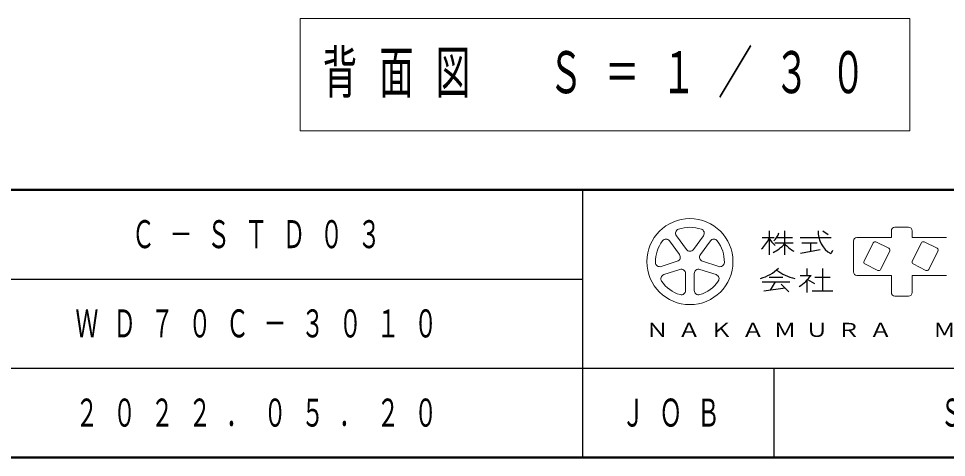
# Model space of a CAD drawing. Units: millimetres on the paper. Extents: x -385 to 0, y 0 to 267.
# Drawn here: x -114.2 to -41.5, y 0 to 34.4 of the extents above; entities that cross this region are included whole.
import ezdxf

# ---------------------------------------------------------------- set-up
doc = ezdxf.new("R2010")
doc.units = ezdxf.units.MM
doc.layers.add('LY_1', color=7, linetype='Continuous', lineweight=13)
doc.layers.add('LY_2', color=7, linetype='Continuous', lineweight=13)
doc.styles.add('ＭＳ ゴシック', font='')
doc.styles.get('ＭＳ ゴシック').set_extended_font_data('MS Gothic')

msp = doc.modelspace()

# ---------------------------------------------------------------- linework, layer by layer
at = {"layer": 'LY_1'}
for p, q in [((-92.122, 34.437), (-92.122, 25.637)), ((-44.322, 34.437), (-92.122, 34.437)), ((-44.322, 25.637), (-44.322, 34.437)), ((-92.122, 25.637), (-44.322, 25.637))]:
    msp.add_line(p, q, dxfattribs=at)
at = {"layer": 'LY_2', "lineweight": 50}
for p, q in [((-385, 21), (0, 21)), ((-385, 0), (0, 0))]:
    msp.add_line(p, q, dxfattribs=at)
at = {"layer": 'LY_2', "color": 211, "lineweight": 25}
for p, q in [((-70, 21), (-70, 0)), ((-187.5, 14), (-70, 14)), ((-242.5, 7), (0, 7))]:
    msp.add_line(p, q, dxfattribs=at)
at = {"layer": 'LY_2', "lineweight": 25}
for p, q in [((-55.361, 17.793), (-55.361, 15.903)), ((-54.146, 17.793), (-54.146, 15.903)), ((-50.719, 17.467), (-51.16, 17.761)), ((-55.901, 17.253), (-54.956, 17.253)), ((-54.915, 16.848), (-53.471, 16.848)), ((-54.769, 17.253), (-53.525, 17.253)), ((-52.931, 17.253), (-50.501, 17.253)), ((-52.796, 16.848), (-51.581, 16.848)), ((-52.121, 16.848), (-52.121, 16.173)), ((-52.889, 16.02), (-51.353, 16.327)), ((-52.391, 14.823), (-52.391, 14.283)), ((-51.176, 14.823), (-51.176, 13.068)), ((-55.361, 14.148), (-54.281, 14.148)), ((-52.931, 14.283), (-52.051, 14.283)), ((-52.391, 13.91), (-52.391, 12.933)), ((-52.34, 13.96), (-51.796, 13.646)), ((-51.783, 14.148), (-50.568, 14.148)), ((-55.901, 13.784), (-53.741, 13.784)), ((-55.765, 13.067), (-54.113, 13.304)), ((-54.899, 13.784), (-55.289, 13.136)), ((-54.416, 13.607), (-53.81, 13.001)), ((-51.986, 13.068), (-50.366, 13.068)), ((-55, 7), (-55, 0))]:
    msp.add_line(p, q, dxfattribs=at)
at = {"layer": 'LY_2'}
for p, q in [((-45.776, 17.793), (-45.776, 17.253)), ((-45.506, 18.063), (-44.426, 18.063)), ((-44.156, 17.793), (-44.156, 17.253)), ((-62.39, 15.917), (-63.175, 16.997)), ((-62.629, 17.393), (-61.844, 16.313)), ((-61.298, 16.313), (-60.513, 17.393)), ((-59.967, 16.997), (-60.752, 15.917)), ((-48.746, 16.983), (-48.746, 14.553)), ((-48.476, 17.253), (-45.776, 17.253)), ((-47.198, 16.838), (-47.918, 15.4)), ((-45.975, 16.408), (-46.981, 16.911)), ((-44.156, 17.253), (-41.456, 17.253)), ((-43.418, 16.838), (-44.138, 15.4)), ((-42.195, 16.408), (-43.201, 16.911)), ((-46.622, 14.752), (-45.902, 16.19)), ((-42.842, 14.752), (-42.122, 16.19)), ((-63.828, 14.985), (-62.559, 15.397)), ((-60.583, 15.397), (-59.313, 14.985)), ((-62.35, 14.755), (-63.62, 14.343)), ((-59.522, 14.343), (-60.792, 14.755)), ((-47.845, 15.183), (-46.839, 14.68)), ((-44.065, 15.183), (-43.059, 14.68)), ((-61.908, 13.099), (-61.908, 14.434)), ((-61.233, 14.434), (-61.233, 13.099)), ((-48.476, 14.283), (-45.776, 14.283)), ((-45.776, 14.283), (-45.776, 12.933)), ((-44.156, 14.283), (-41.456, 14.283)), ((-44.156, 14.283), (-44.156, 12.933)), ((-45.506, 12.663), (-44.426, 12.663))]:
    msp.add_line(p, q, dxfattribs=at)
msp.add_circle((-61.571, 15.363), 3.375, dxfattribs=at)
for centre, radius, start, end in [((-62.356, 17.592), 0.338, 109.39847, 215.99997), ((-61.571, 15.363), 2.7, 70.60155, 109.39847), ((-60.786, 17.592), 0.338, 324, 70.60155), ((-45.506, 17.793), 0.27, 89.99998, 179.99996), ((-44.426, 17.793), 0.27, 0, 89.99998), ((-61.571, 15.363), 2.7, 142.60154, 181.39846), ((-63.448, 16.798), 0.338, 35.99999, 142.60154), ((-59.694, 16.798), 0.338, 37.39846, 143.99995), ((-61.571, 15.363), 2.7, 358.60155, 37.39847), ((-48.476, 16.983), 0.27, 89.99998, 179.99996), ((-47.054, 16.766), 0.162, 63.43492, 153.43499), ((-43.274, 16.766), 0.162, 63.43492, 153.43499), ((-61.571, 16.512), 0.338, 215.99998, 324), ((-46.047, 16.263), 0.162, 333.4349, 63.43487), ((-42.267, 16.263), 0.162, 333.4349, 63.43487), ((-63.933, 15.306), 0.338, 181.39848, 287.99997), ((-62.663, 15.718), 0.338, 287.99998, 35.99999), ((-60.479, 15.718), 0.338, 143.99996, 251.99999), ((-59.209, 15.306), 0.338, 252.00001, 358.60156), ((-47.773, 15.328), 0.162, 153.43495, 243.43485), ((-43.993, 15.328), 0.162, 153.43495, 243.43485), ((-62.246, 14.434), 0.338, 359.99997, 107.99999), ((-60.896, 14.434), 0.338, 71.99997, 179.99999), ((-48.476, 14.553), 0.27, 179.99998, 270.00002), ((-46.766, 14.825), 0.162, 243.43498, 333.43496), ((-42.986, 14.825), 0.162, 243.43498, 333.43496), ((-63.516, 14.022), 0.338, 107.99999, 214.60154), ((-61.571, 15.363), 2.7, 214.60156, 253.39848), ((-61.571, 15.363), 2.7, 286.60155, 325.39847), ((-59.626, 14.022), 0.338, 325.39847, 71.99996), ((-62.246, 13.099), 0.338, 253.39847, 359.99997), ((-60.896, 13.099), 0.338, 179.99999, 286.60154), ((-45.506, 12.933), 0.27, 179.99998, 270.00002), ((-44.426, 12.933), 0.27, 270.00002, 0)]:
    msp.add_arc(centre, radius, start, end, dxfattribs=at)
at = {"layer": 'LY_2', "lineweight": 25}
for centre, radius, start, end in [((-56.002, 18.047), 1.467, 313.72108, 343.54317), ((-49.563, 17.694), 1.953, 177.09472, 240.51891), ((-57.466, 18.084), 2.285, 311.36185, 337.13638), ((-53.383, 18.427), 2.345, 212.50346, 230.00631), ((-56.374, 18.818), 3.034, 295.86917, 317.23867), ((-51.918, 18.818), 3.034, 222.76131, 240.10806), ((-51.54, 16.805), 1.299, 321.42112, 334.8249), ((-56.898, 17.257), 3.32, 285.11261, 313.40619), ((-52.77, 17.194), 3.192, 231.17281, 259.75506), ((-55.66, 17.226), 4.657, 304.87257, 320.80411)]:
    msp.add_arc(centre, radius, start, end, dxfattribs=at)

# ---------------------------------------------------------------- texts
at = {"layer": 'LY_1', "attachment_point": 5, "style": 'ＭＳ ゴシック'}
for s, insert, char_height in [('\\T1.64;\\W0.6;背面図\u3000Ｓ＝１／３０', (-68.222, 30.037), 3.299), ('\\T1.64;\\W0.6;Ｃ－ＳＴＤ０３', (-95, 17.5), 2.199), ('\\T1.64;\\W0.6;ＷＤ７０Ｃ－３０１０', (-95, 10.5), 2.199), ('\\T1.64;\\W0.6;２０２２．０５．２０', (-95, 3.5), 2.199), ('\\T1.64;\\W0.6;ＳＴＤ', (-37.5, 3.5), 2.199)]:
    msp.add_mtext(s, dxfattribs=dict(at, insert=insert, char_height=char_height))
at = {"layer": 'LY_2', "color": 4, "attachment_point": 5, "style": 'ＭＳ ゴシック'}
for s, insert, char_height in [('\\T1.39;\\W1.2;ＮＡＫＡＭＵＲＡ\u3000ＭＦＧ．ＣＯＲＰＯＲＡＴＩＯＮ', (-35, 10), 1.1), ('\\T1.64;\\W0.6;ＪＯＢ', (-62.5, 3.5), 2.199)]:
    msp.add_mtext(s, dxfattribs=dict(at, insert=insert, char_height=char_height))

doc.saveas('drawing.dxf')
